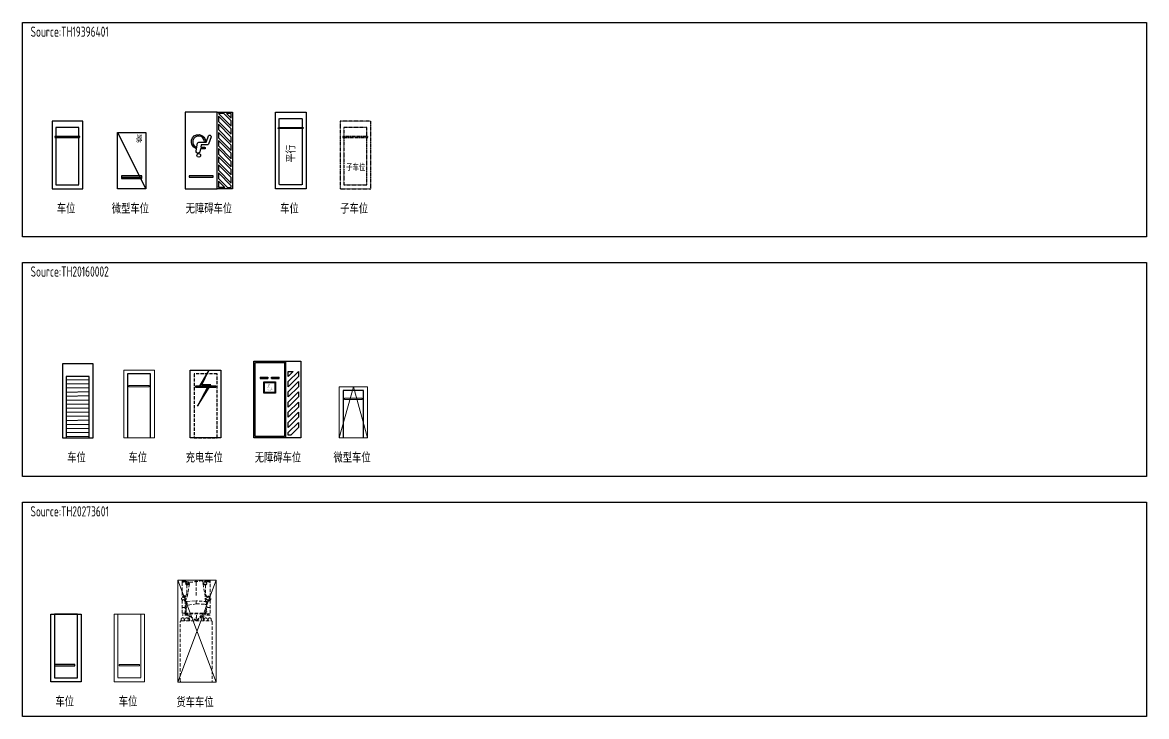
# Model space of a CAD drawing. Header units: millimetres. Extents: x 4401 to 92484, y 1885 to 582422.
# Drawn here: x 4401 to 92484, y 77051 to 131425 of the extents above; entities that cross this region are included whole.
import ezdxf
from ezdxf.enums import TextEntityAlignment as Align

# ---------------------------------------------------------------- set-up
doc = ezdxf.new("R2010")
doc.units = ezdxf.units.MM
doc.header["$MEASUREMENT"] = 0
for name, pattern in [('$0$$0$HIDDEN', [0.375, 0.25, -0.125]), ('CENTER', [2, 1.25, -0.25, 0.25, -0.25]), ('CONTINOUS', [0]), ('DASH', [0.35, 0.25, -0.1])]:
    doc.linetypes.add(name, pattern=pattern)
for name, color, linetype in [('__附着_A70-B区地库地下一层平面外参_TEN25RMW_设计区$0$AE-EQPM-CARS-4', 66, 'Continuous'), ('A-Curt', 151, 'Continuous'), ('AE-EQPM-CARS', 66, 'Continuous'), ('AE-EQPM-KICH', 84, 'Continuous'), ('AE-WALL', 255, 'Continuous'), ('E-UNIV-NOTE', 6, 'Continuous')]:
    doc.layers.add(name, color=color, linetype=linetype)
for name, color, linetype, lineweight in [('AE-EQPM-CARS(地铁)', 145, 'Continuous', 5), ('ANNO-TITL', 8, 'Continuous', 18), ('furniture', 54, 'Continuous', 18)]:
    doc.layers.add(name, color=color, linetype=linetype, lineweight=lineweight)
doc.layers.add('子车位', color=252, linetype='CENTER', plot=False)
doc.styles.add('__附着_A70-B区地库地下一层平面外参_TEN25RMW_设计区$0$B2-8$0$黑体', font='simhei.ttf', dxfattribs={"width": 0.8})
doc.styles.add('__附着_A70-B区地库地下一层平面外参_TEN25RMW_设计区$0$HZ_HEI', font='', dxfattribs={"width": 0.7})
doc.styles.add('HZ_HEI', font='', dxfattribs={"width": 0.7})
doc.styles.add('TH-STYLE3', font='TSSDENG', dxfattribs={"width": 0.7, "bigfont": 'TSSDCHN'})
doc.styles.get('__附着_A70-B区地库地下一层平面外参_TEN25RMW_设计区$0$HZ_HEI').set_extended_font_data('SimSun')
doc.styles.get('HZ_HEI').set_extended_font_data('SimSun')

# ---------------------------------------------------------------- blocks, each defined once
blk = doc.blocks.new('__附着_A70-B区地库地下一层平面外参_TEN25RMW_设计区$0$C-普通停车')
at = {"layer": 'AE-EQPM-CARS'}
blk.add_lwpolyline([(0, -5300), (2400, -5300), (2400, 0), (0, 0)], close=True, dxfattribs=at)
at = {"layer": 'AE-EQPM-CARS', "linetype": 'DASH'}
for points in [[(300, -5000), (2100, -5000), (2100, -500), (300, -500)], [(2179, -1200), (221, -1200), (221, -1292), (2179, -1292)]]:
    blk.add_lwpolyline(points, close=True, dxfattribs=at)
blk = doc.blocks.new('__附着_A70-B区地库地下一层平面外参_TEN25RMW_设计区$0$C-微型车')
at = {"layer": '__附着_A70-B区地库地下一层平面外参_TEN25RMW_设计区$0$AE-EQPM-CARS-4'}
for p, q in [((0, 0), (2200, 4400)), ((300, 3600), (1900, 3600)), ((300, 3400), (300, 3600)), ((1900, 3600), (1900, 3400)), ((300, 3500), (1900, 3500)), ((1900, 3400), (300, 3400))]:
    blk.add_line(p, q, dxfattribs=at)
blk.add_lwpolyline([(2200, 4400), (0, 4400), (0, 0), (2200, 0)], close=True, dxfattribs=at)
at = {"layer": '__附着_A70-B区地库地下一层平面外参_TEN25RMW_设计区$0$AE-EQPM-CARS-4', "style": '__附着_A70-B区地库地下一层平面外参_TEN25RMW_设计区$0$HZ_HEI', "width": 0.7}
blk.add_text('微', height=510, dxfattribs=at).set_placement((1437, 203))
blk = doc.blocks.new('__附着_A70-B区地库地下一层平面外参_TEN25RMW_设计区$0$CW-1')
for p, q in [((3309, 5900), (2600, 5191)), ((3097, 5900), (2600, 5403)), ((2672, 5900), (2600, 5828)), ((3600, 5767), (2600, 4767)), ((3600, 5555), (2600, 4555)), ((3097, 5900), (2672, 5900)), ((3309, 5900), (3600, 5900)), ((3600, 5131), (2600, 4131)), ((3600, 4918), (2600, 3918)), ((3600, 4494), (2600, 3494)), ((3600, 4282), (2600, 3282)), ((3600, 3858), (2600, 2858)), ((3600, 3646), (2600, 2646)), ((3600, 3221), (2600, 2221)), ((3600, 3009), (2600, 2009)), ((3600, 2585), (2600, 1585)), ((3600, 2373), (2600, 1373)), ((3600, 1949), (2600, 949)), ((3600, 1736), (2600, 736)), ((3600, 1312), (2600, 312)), ((3600, 1100), (2600, 100)), ((3600, 676), (3024, 100)), ((3600, 464), (3236, 100))]:
    blk.add_line(p, q)
for points in [[(0, 6000), (2500, 6000), (2500, 0), (0, 0)], [(3700, 0), (3700, 6000), (2500, 6000), (2500, 0)], [(316, 5092), (2184, 5092), (2184, 5000), (316, 5000)]]:
    blk.add_lwpolyline(points, close=True)
for points in [[(2600, 5403), (2600, 5828)], [(3600, 5900), (3600, 5767)], [(3600, 5555), (3600, 5131)], [(2600, 4767), (2600, 5191)], [(2600, 4131), (2600, 4555)], [(3600, 4918), (3600, 4494)], [(2600, 3494), (2600, 3918)], [(3600, 4282), (3600, 3858)], [(3600, 3646), (3600, 3221)], [(2600, 2858), (2600, 3282)], [(2600, 2221), (2600, 2646)], [(3600, 3009), (3600, 2585)], [(2600, 1585), (2600, 2009)], [(3600, 2373), (3600, 1949)], [(2600, 949), (2600, 1373)], [(3600, 1736), (3600, 1312)], [(3600, 1100), (3600, 676)], [(2600, 312), (2600, 736)], [(3024, 100), (2600, 100)], [(3600, 464), (3600, 100), (3236, 100)]]:
    blk.add_lwpolyline(points)
for points in [[(1209, 3385, 0.249951), (1149, 3511, 0.339501), (970, 3509, 0.257974), (915, 3378, 0.24672), (991, 3263, 0.115004), (1054, 3246, 0.411987), (1209, 3385, 0.249951)], [(866, 2749), (845, 2861, 1.877873), (1612, 2311), (1500, 2311, -1.820272), (866, 2749)], [(1700, 2569), (1250, 2569), (1225, 2756), (1510, 2756, 0.95999), (1509, 2885), (1194, 2885), (1154, 3100, 0.099909), (1123, 3156, 0.360391), (920, 3183, 0.287885), (856, 3044), (967, 2434, 0.38074), (1071, 2353), (1612, 2353, -0.415466), (1671, 2310), (1830, 1861, 0.972473), (2021, 1923), (1812, 2500, 0.3452), (1700, 2569)]]:
    blk.add_lwpolyline(points, format="xyb", close=True)
blk = doc.blocks.new('__附着_A70-B区地库地下一层平面外参_TEN25RMW_设计区$0$tdb gfdbv gf')
at = {"layer": 'AE-EQPM-CARS', "elevation": 0}
blk.add_lwpolyline([(337863, 1113124), (337863, 1115524), (343863, 1115524), (343863, 1113124)], close=True, dxfattribs=at)
at = {"layer": 'AE-EQPM-CARS', "linetype": 'DASH', "elevation": 0}
for points in [[(338163, 1113424), (338163, 1115224), (343363, 1115224), (343363, 1113424)], [(342663, 1115303), (342663, 1113345), (342571, 1113345), (342571, 1115303)]]:
    blk.add_lwpolyline(points, close=True, dxfattribs=at)
at = {"layer": 'AE-EQPM-CARS', "style": '__附着_A70-B区地库地下一层平面外参_TEN25RMW_设计区$0$B2-8$0$黑体', "width": 0.8}
blk.add_text('平行', height=625, dxfattribs=at).set_placement((339915, 1114022))
blk = doc.blocks.new('fdbv fdbv gfdvcx')
at = {"layer": '子车位'}
for points in [[(0, 0), (2400, 0), (2400, 5300), (0, 5300)], [(300, 300), (2100, 300), (2100, 4800), (300, 4800)], [(2179, 4100), (221, 4100), (221, 4008), (2179, 4008)]]:
    blk.add_lwpolyline(points, close=True, dxfattribs=at)
at = {"layer": '子车位', "style": 'HZ_HEI', "width": 0.7}
blk.add_text('子车位', height=509.8, dxfattribs=at).set_placement((472, 1436))
blk = doc.blocks.new('背对停垂直式小型车位')
at = {"layer": 'AE-EQPM-CARS'}
for p, q in [((0, 0), (0, 5300)), ((0, 5300), (2400, 5300)), ((2400, 5300), (2400, 0))]:
    blk.add_line(p, q, dxfattribs=at)
for points in [[(0, 0), (0, 5300), (2400, 5300), (2400, 0)], [(300, 1250), (1900, 1250), (1900, 1350), (300, 1350)]]:
    blk.add_lwpolyline(points, close=True, dxfattribs=at)
at = {"layer": 'AE-EQPM-CARS', "color": 251, "linetype": 'DASH'}
blk.add_lwpolyline([(300, 300), (2100, 300), (2100, 5300), (300, 5300)], close=True, dxfattribs=at)
blk = doc.blocks.new('EWR')
at = {"layer": 'AE-EQPM-CARS(地铁)'}
for p, q in [((2400, 5300), (0, 5300)), ((0, 5300), (0, 0)), ((0, 0), (2400, 0))]:
    blk.add_line(p, q, dxfattribs=at)
for points in [[(0, 5300), (0, 0), (2400, 0), (2400, 5300)], [(400, 4050), (2000, 4050), (2000, 3950), (400, 3950)]]:
    blk.add_lwpolyline(points, close=True, dxfattribs=at)
at = {"layer": 'AE-EQPM-CARS(地铁)', "color": 251, "linetype": 'DASH'}
blk.add_lwpolyline([(300, 5000), (2100, 5000), (2100, 0), (300, 0)], close=True, dxfattribs=at)
blk = doc.blocks.new('货车_hccw-710216-B1')
at = {"layer": 'furniture', "linetype": '$0$$0$HIDDEN'}
for p, q in [((1558.127, -688.109), (1560.413, -688.11)), ((1558.052, -692.738), (1558.051, -688.185)), ((1560.491, -688.186), (1560.491, -692.739)), ((1559.88, -692.977), (1559.88, -692.813)), ((1559.271, -695.735), (1559.27, -694.636))]:
    blk.add_line(p, q, dxfattribs=at)
for points in [[(1560.415, -692.977), (1560.415, -692.813), (1558.128, -692.813), (1558.128, -692.977)], [(1558.205, -693.243), (1558.788, -693.171), (1559.27, -692.799), (1559.755, -693.171), (1559.297, -692.828), (1559.246, -693.245), (1559.246, -692.828), (1558.858, -693.245)], [(1558.433, -692.813), (1558.356, -692.977), (1558.356, -692.813)], [(1558.661, -692.977), (1558.661, -692.813), (1558.788, -693.343), (1558.714, -692.813)], [(1559.829, -693.343), (1559.755, -692.813), (1559.906, -693.243), (1560.338, -693.243)], [(1560.11, -692.813), (1560.185, -692.977), (1560.185, -692.813)], [(1558.205, -694.384), (1558.205, -693.394), (1558.409, -693.343), (1560.134, -693.343), (1560.11, -694.279), (1559.957, -694.636), (1559.775, -695.735), (1558.788, -695.862), (1559.83, -695.761), (1559.983, -695.557), (1559.933, -695.557), (1560.084, -695.761), (1559.83, -695.761), (1560.084, -695.838)], [(1558.205, -693.823), (1558.409, -693.823), (1558.478, -693.986)], [(1560.338, -694.384), (1560.338, -693.394), (1560.134, -693.394), (1558.56, -693.394), (1558.526, -693.887), (1558.462, -693.471), (1558.512, -693.471), (1558.433, -694.279), (1559.27, -694.331), (1559.27, -694.101), (1560.065, -693.986), (1560.134, -693.823), (1560.338, -693.823)], [(1559.983, -694.279), (1559.27, -694.331), (1559.27, -694.101), (1558.586, -694.077), (1558.536, -694.027), (1558.483, -694.127), (1558.51, -694.228), (1558.56, -694.279), (1558.586, -694.636), (1558.788, -695.862)], [(1560.017, -693.887), (1560.082, -693.471), (1560.031, -693.471), (1560.06, -694.127), (1560.007, -694.027), (1559.957, -694.077), (1559.983, -694.279), (1560.034, -694.228)], [(1558.205, -694.631), (1558.205, -695.735), (1558.205, -695.862)], [(1558.714, -695.761), (1558.459, -695.761), (1558.56, -695.557), (1558.56, -694.864), (1558.459, -694.636), (1558.625, -694.912)], [(1559.784, -695.684), (1559.983, -695.557), (1559.983, -694.864)], [(1560.339, -695.862), (1560.339, -695.735), (1560.338, -694.633), (1559.983, -694.869), (1560.084, -694.636)], [(1560.084, -695.912), (1558.459, -695.912), (1558.714, -695.761)], [(1558.759, -695.684), (1558.56, -695.557), (1558.611, -695.557)]]:
    blk.add_lwpolyline(points, dxfattribs=at)
for centre, radius in [((1558.332, -694.508), 0.178), ((1558.332, -694.508), 0.102), ((1560.211, -694.508), 0.178), ((1560.211, -694.508), 0.102), ((1559.272, -695.812), 0.0508)]:
    blk.add_circle(centre, radius, dxfattribs=at)
for centre, radius, start, end in [((1558.127, -688.185), 0.076, 89.97076, 180), ((1560.413, -688.186), 0.0762, 0.00065, 90.00065), ((1558.129, -692.738), 0.0762, 180.00065, 270.00065), ((1558.243, -692.874), 0.154, 222.07567, 317.92562), ((1558.509, -692.353), 0.94, 251.076, 277.76708), ((1558.548, -692.874), 0.154, 222.07567, 317.92562), ((1559.995, -692.874), 0.154, 222.07567, 317.92562), ((1560.033, -692.353), 0.94, 262.23421, 288.92529), ((1560.3, -692.874), 0.154, 222.07567, 317.92562), ((1560.415, -692.738), 0.0762, 270.00065, 0.00065), ((1558.383, -695.45), 0.337, 238.10985, 283.08675), ((1558.649, -694.224), 1.624, 254.11679, 263.26463), ((1558.649, -694.3), 1.624, 254.11679, 263.26463), ((1558.561, -695.659), 0.102, 90.00065, 180.00065), ((1558.522, -695.723), 0.0635, 216.87054, 323.13075), ((1558.649, -695.723), 0.0635, 216.87054, 323.13075), ((1558.611, -695.659), 0.102, 0.00065, 90.00065), ((1559.932, -695.659), 0.102, 90.00065, 180.00065), ((1559.894, -695.723), 0.0635, 216.87054, 323.13075), ((1560.021, -695.723), 0.0635, 216.87054, 323.13075), ((1559.983, -695.659), 0.102, 0.00065, 90.00065), ((1560.161, -695.45), 0.337, 256.91454, 301.89144), ((1559.894, -694.224), 1.624, 276.73666, 285.8845), ((1559.894, -694.3), 1.624, 276.73666, 285.8845)]:
    blk.add_arc(centre, radius, start, end, dxfattribs=at)
blk = doc.blocks.new('eeee')
at = {"layer": 'ANNO-TITL', "color": 251, "elevation": 0}
blk.add_lwpolyline([(1750000, 4858000), (1753000, 4858000), (1753000, 4850000), (1750000, 4850000), (1750000, 4858000)], dxfattribs=at)
at = {"layer": 'ANNO-TITL', "elevation": 0}
for points in [[(1753000, 4858000), (1750000, 4850000)], [(1753000, 4850000), (1750000, 4858000)]]:
    blk.add_lwpolyline(points, dxfattribs=at)
at = {"layer": 'furniture', "xscale": 1025.290663060273, "yscale": 1025.290663060273, "zscale": 1025.290663060273, "rotation": 180.0320929344598}
blk.add_blockref('货车_hccw-710216-B1', (3350554, 4145383, 0), dxfattribs=at)
blk = doc.blocks.new('ddasgsag')
at = {"linetype": 'CONTINOUS', "ltscale": 1200}
h = blk.add_hatch(dxfattribs=at)
h.set_pattern_fill('LINE', color=8, scale=100, angle=342.77)
h.set_pattern_definition([(359.995975427, (539697056.64, 387301054), (0.02230185, 317.49999922), [])])
h.paths.add_polyline_path([(-2100, -4800), (-300, -4800), (-300, 0), (-2100, 0)])
at = {"color": 8, "linetype": 'CONTINOUS', "ltscale": 1200}
for p, q in [((-300, -4800), (-300, 0)), ((-2100, 0), (-2100, -4800)), ((-2100, -4800), (-300, -4800))]:
    blk.add_line(p, q, dxfattribs=at)
at = {"layer": 'A-Curt'}
blk.add_lwpolyline([(-2400, -5800), (0, -5800), (0, 0), (-2400, 0)], close=True, dxfattribs=at)
blk = doc.blocks.new('A-Parking-11')
at = {"linetype": 'Continuous', "lineweight": 15}
for points in [[(-1200, 0), (-1200, 5300), (1200, 5300), (1200, 0)], [(-800, 1208), (800, 1208), (800, 1308), (-800, 1308)]]:
    blk.add_lwpolyline(points, close=True, dxfattribs=at)
at = {"color": 251, "linetype": 'DASH'}
blk.add_lwpolyline([(-900, 5300), (-900, 300), (900, 300), (900, 5300)], dxfattribs=at)
blk = doc.blocks.new('tcw')
at = {"layer": 'AE-EQPM-CARS', "linetype": 'Continuous', "lineweight": 15}
blk.add_blockref('A-Parking-11', (0, 0), dxfattribs=at)
blk = doc.blocks.new('无障碍车位7')
at = {"layer": 'AE-EQPM-CARS'}
for p, q in [((500, 4750), (1100, 4750)), ((500, 4750), (500, 4650)), ((500, 4650), (1100, 4650)), ((1100, 4750), (1100, 4650)), ((1400, 4750), (2000, 4750)), ((1400, 4650), (1400, 4750)), ((1400, 4650), (2000, 4650)), ((2000, 4650), (2000, 4750)), ((3500, 5200), (2700, 4400)), ((3100, 5200), (2700, 4800)), ((3500, 4800), (2700, 4000)), ((3500, 4400), (2700, 3600)), ((3500, 4000), (2700, 3200)), ((3500, 3600), (2700, 2800)), ((3500, 3200), (2700, 2400)), ((3500, 2800), (2700, 2000)), ((3500, 2400), (2700, 1600)), ((3500, 2000), (2700, 1200)), ((3500, 1600), (2700, 800)), ((3500, 1200), (2700, 400)), ((3500, 800), (2900, 200))]:
    blk.add_line(p, q, dxfattribs=at)
for points in [[(0, 6000), (2500, 6000), (2500, 0), (0, 0)], [(2500, 6000), (3700, 6000), (3700, 0), (2500, 0)], [(800, 4390), (1700, 4390), (1700, 3490), (800, 3490)], [(850, 4340), (1650, 4340), (1650, 3540), (850, 3540)]]:
    blk.add_lwpolyline(points, close=True, dxfattribs=at)
at = {"layer": 'AE-EQPM-CARS', "color": 251, "linetype": 'DASH'}
blk.add_lwpolyline([(100, 5900), (2400, 5900), (2400, 100), (100, 100)], close=True, dxfattribs=at)
at = {"layer": 'AE-EQPM-CARS'}
for points in [[(2500, 6000), (3700, 6000), (3700, 0), (2500, 0)], [(2700, 4800), (2700, 5200), (3100, 5200)], [(3500, 5200), (3500, 4800)], [(2700, 4000), (2700, 4400)], [(2700, 3200), (2700, 3600)], [(3500, 4400), (3500, 4000)], [(3500, 3600), (3500, 3200)], [(2700, 2400), (2700, 2800)], [(3500, 2800), (3500, 2400)], [(2700, 1600), (2700, 2000)], [(3500, 2000), (3500, 1600)], [(2700, 800), (2700, 1200)], [(3500, 1200), (3500, 800)], [(2900, 200), (2700, 200), (2700, 400)]]:
    blk.add_lwpolyline(points, dxfattribs=at)
at = {"layer": 'AE-EQPM-CARS', "const_width": 19.2}
blk.add_lwpolyline([(1163, 3996, 1.284985), (1371, 3791, 1.467757)], format="xyb", dxfattribs=at)
for points in [[(1174, 4156), (1204, 3923), (1371, 3923), (1415, 3763), (1477, 3777)], [(1192, 4001), (1337, 4001)]]:
    blk.add_lwpolyline(points, dxfattribs=at)
at = {"layer": 'AE-EQPM-CARS', "const_width": 38.4}
blk.add_lwpolyline([(1184, 4151, 1), (1221, 4151, 1)], format="xyb", close=True, dxfattribs=at)
blk = doc.blocks.new('sdf')
at = {"layer": 'AE-EQPM-CARS'}
blk.add_lwpolyline([(321.064, 20.968), (315.764, 20.968), (315.764, 23.368), (321.064, 23.368)], close=True, dxfattribs=at)
at = {"layer": 'AE-EQPM-CARS', "color": 251, "linetype": 'DASH', "extrusion": (3.59191e-07, 1.67934e-09, 1), "elevation": 0}
blk.add_lwpolyline([(320.764, 21.268), (320.764, 23.068), (315.764, 23.068), (315.764, 21.268)], close=True, dxfattribs=at)
at = {"layer": 'AE-EQPM-CARS', "extrusion": (3.59191e-07, 1.67934e-09, 1), "elevation": 0}
blk.add_lwpolyline([(319.814, 21.368), (319.814, 22.968), (319.714, 22.968), (319.714, 21.368)], close=True, dxfattribs=at)
blk = doc.blocks.new('chongdian')
at = {"layer": 'AE-EQPM-CARS'}
h = blk.add_hatch(color=256, dxfattribs=at)
h.dxf.hatch_style = 1
h.paths.add_polyline_path([(10729666, 3703041), (10729666, 3702517), (10728505, 3703132), (10729778, 3702356), (10729778, 3702880), (10730592, 3702479)])
blk.add_lwpolyline([(10729666, 3703041), (10729666, 3702517), (10728505, 3703132), (10729778, 3702356), (10729778, 3702880), (10730592, 3702479), (10729666, 3703041)], dxfattribs=at)
at = {"layer": 'AE-EQPM-CARS', "extrusion": (-3.59191e-07, -1.67922e-09, 1), "xscale": 753.7500000908548, "yscale": 753.7500000908548, "zscale": 753.7500000908548, "rotation": 359.999980412205}
blk.add_blockref('sdf', (10488641, 3685950, -4), dxfattribs=at)
blk = doc.blocks.new('wei')
at = {"linetype": 'Continuous', "lineweight": 15}
blk.add_lwpolyline([(-1000, 1300), (-1000, 5300), (1200, 5300), (1200, 1300)], close=True, dxfattribs=at)
at = {"linetype": 'Continuous', "lineweight": 15, "elevation": 0}
blk.add_lwpolyline([(1200, 5300), (100, 1300), (-1000, 5300)], dxfattribs=at)
at = {"color": 251, "linetype": 'DASH', "elevation": 0}
blk.add_lwpolyline([(-700, 5300), (-700, 1600), (900, 1600), (900, 5300)], dxfattribs=at)
at = {"linetype": 'Continuous', "lineweight": 15, "elevation": 0}
blk.add_lwpolyline([(-600, 2200), (800, 2200), (800, 2300), (-600, 2300)], close=True, dxfattribs=at)

msp = doc.modelspace()

# ---------------------------------------------------------------- linework, layer by layer
for points in [[(4401, 131425), (92484, 131425), (92484, 114634), (4401, 114634)], [(4401, 112634), (92484, 112634), (92484, 95842), (4401, 95842)], [(4401, 93842), (92484, 93842), (92484, 77051), (4401, 77051)]]:
    msp.add_lwpolyline(points, close=True)

# ---------------------------------------------------------------- block references
at = {"layer": '__附着_A70-B区地库地下一层平面外参_TEN25RMW_设计区$0$AE-EQPM-CARS-4', "xscale": -1, "rotation": 180}
for name, p in [('__附着_A70-B区地库地下一层平面外参_TEN25RMW_设计区$0$CW-1', (17153, 124402)), ('__附着_A70-B区地库地下一层平面外参_TEN25RMW_设计区$0$C-微型车', (11859, 122802))]:
    msp.add_blockref(name, p, dxfattribs=at)
at = {"layer": 'A-Curt', "linetype": 'DASH', "ltscale": 1200, "rotation": 180}
msp.add_blockref('ddasgsag', (7537, 98891), dxfattribs=at)
at = {"layer": 'AE-EQPM-CARS'}
for name, p, rotation in [('__附着_A70-B区地库地下一层平面外参_TEN25RMW_设计区$0$tdb gfdbv gf', (1139748, -219461, 0), 90), ('背对停垂直式小型车位', (6610, 79780), 359.9974326451506)]:
    msp.add_blockref(name, p, dxfattribs=dict(at, rotation=rotation))
msp.add_blockref('__附着_A70-B区地库地下一层平面外参_TEN25RMW_设计区$0$C-普通停车', (6719, 123702), dxfattribs=at)
at = {"layer": 'AE-EQPM-CARS', "linetype": 'Continuous', "lineweight": 15, "rotation": 180.0000000000089}
msp.add_blockref('tcw', (13536, 104191, 0), dxfattribs=at)
at = {"layer": 'AE-EQPM-CARS(地铁)', "xscale": -1, "rotation": 180}
msp.add_blockref('EWR', (11574, 85079), dxfattribs=at)
at = {"layer": 'AE-EQPM-KICH', "linetype": 'Continuous', "lineweight": 15, "rotation": 180}
msp.add_blockref('wei', (30429, 104191, 0), dxfattribs=at)
at = {"layer": 'AE-WALL'}
msp.add_blockref('无障碍车位7', (22522, 98891), dxfattribs=at)
at = {"layer": 'AE-WALL', "extrusion": (-1.67922e-09, -1.19953e-09, 1), "xscale": 1.3266998340034, "yscale": 1.3266998340034, "zscale": 1.3266998340034, "rotation": 90}
msp.add_blockref('chongdian', (4931067, -14132151, 0), dxfattribs=at)
at = {"layer": 'ANNO-TITL', "color": 10}
msp.add_blockref('eeee', (-1733432, -4770267, 0), dxfattribs=at)
at = {"layer": '子车位'}
msp.add_blockref('fdbv fdbv gfdvcx', (29293, 118402), dxfattribs=at)

# ---------------------------------------------------------------- texts
at = {"layer": 'E-UNIV-NOTE', "style": 'TH-STYLE3', "width": 0.7}
for s, p in [('Source:TH19396401', (8101, 130707)), ('车位', (7819, 116894)), ('微型车位', (12859, 116894)), ('无障碍车位', (19009, 116894)), ('车位', (25324, 116894)), ('子车位', (30393, 116894)), ('Source:TH20160002', (8101, 111915)), ('车位', (8637, 97384)), ('车位', (13436, 97384, 0)), ('充电车位', (18651, 97384, 0)), ('无障碍车位', (24420, 97384)), ('微型车位', (30229, 97384, 0)), ('Source:TH20273601', (8101, 93124)), ('车位', (7710, 78272)), ('车位', (12674, 78272)), ('货车车位', (17922, 78225))]:
    msp.add_text(s, height=800, dxfattribs=at).set_placement(p, align=Align.MIDDLE)

doc.saveas('drawing.dxf')
